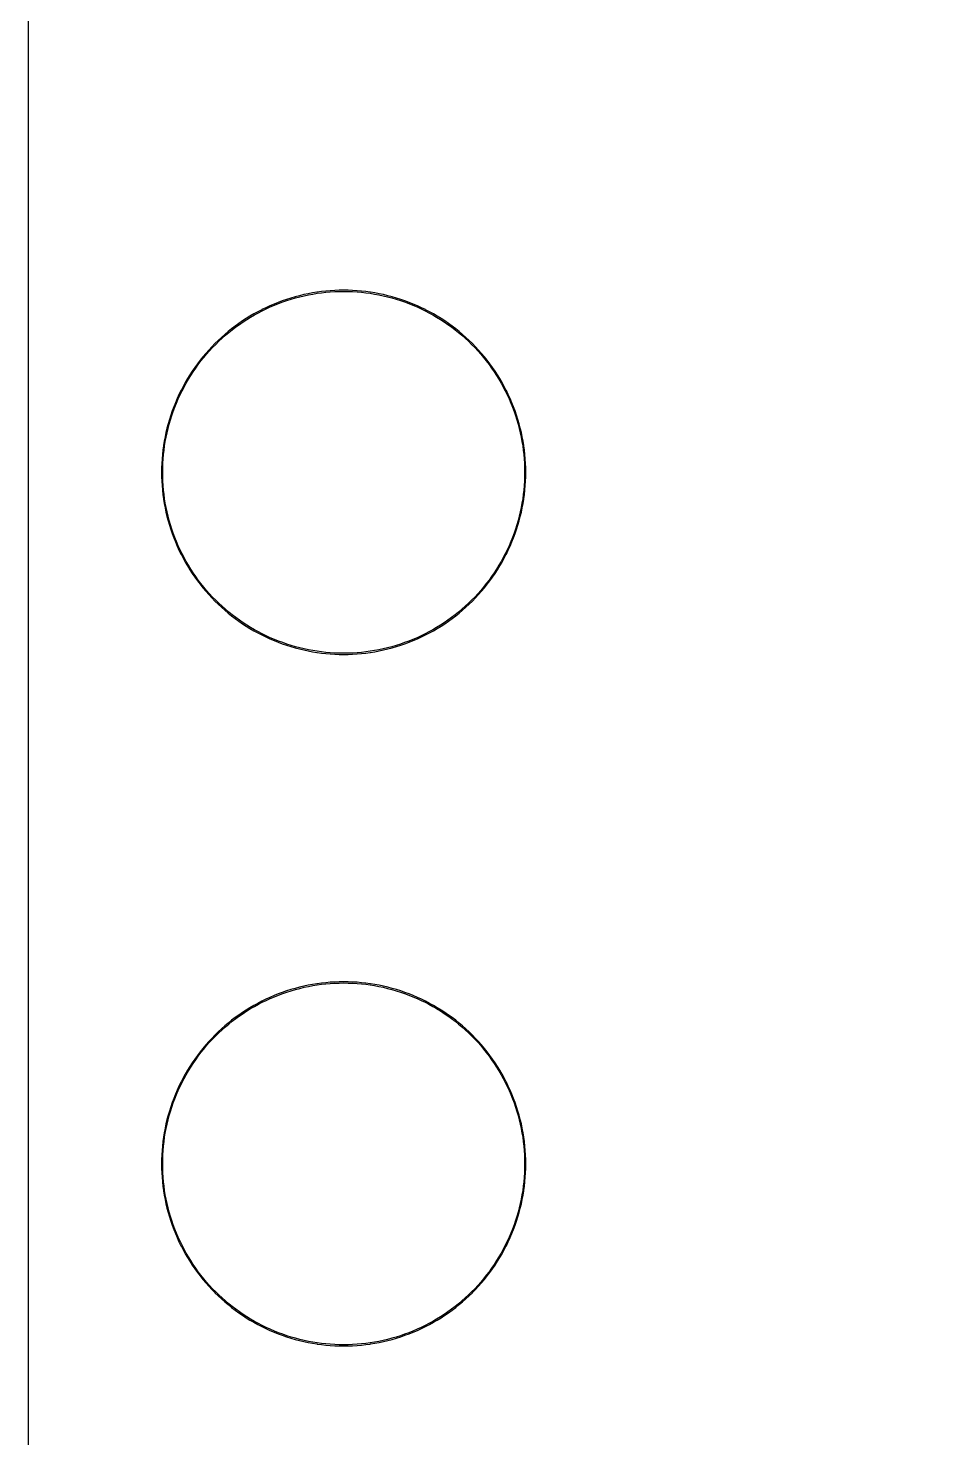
# Model space of a CAD drawing. Extents: x 5 to 45, y 9 to 138.
# Drawn here: x 5.04 to 25.19, y 67.56 to 98.62 of the extents above; entities that cross this region are included whole.
import ezdxf

# ---------------------------------------------------------------- set-up
doc = ezdxf.new("R2010")
doc.units = 0

msp = doc.modelspace()

# ---------------------------------------------------------------- linework, layer by layer
at = {"color": 34, "true_color": 0x008000}
for points in [[(5.03555, 9.25398, 0), (45.33544, 9.25398, 0), (45.33544, 137.75411, 0), (5.03555, 137.75411, 0), (5.03555, 9.25398, 0)], [(11.88745, 92.84538, 0), (11.78915, 92.84182, 0), (11.69136, 92.83573, 0), (11.59332, 92.82734, 0), (11.49578, 92.81668, 0), (11.3985, 92.80347, 0), (11.39457, 92.80285, 0), (11.2978, 92.7871, 0), (11.20128, 92.76906, 0), (11.10527, 92.74874, 0), (11.00976, 92.72614, 0), (10.91477, 92.70125, 0), (10.82053, 92.67381, 0), (10.72681, 92.6441, 0), (10.6341, 92.61209, 0), (10.5419, 92.57806, 0), (10.45096, 92.54148, 0), (10.36054, 92.50287, 0), (10.27139, 92.46198, 0), (10.18324, 92.4188, 0), (10.17971, 92.41699, 0), (10.09233, 92.37178, 0), (10.00648, 92.32454, 0), (9.92164, 92.27526, 0), (9.83808, 92.2237, 0), (9.75578, 92.17011, 0), (9.67475, 92.11448, 0), (9.59525, 92.05708, 0), (9.51702, 91.99764, 0), (9.44056, 91.93617, 0), (9.36538, 91.87318, 0), (9.29172, 91.8079, 0), (9.21984, 91.7411, 0), (9.14948, 91.67277, 0), (9.14667, 91.66996, 0), (9.07835, 91.59961, 0), (9.01155, 91.52772, 0), (8.94627, 91.45406, 0), (8.88327, 91.37888, 0), (8.8218, 91.30243, 0), (8.76237, 91.22419, 0), (8.70497, 91.14469, 0), (8.64934, 91.06367, 0), (8.59575, 90.98137, 0), (8.54419, 90.8978, 0), (8.49491, 90.81297, 0), (8.44767, 90.72712, 0), (8.40245, 90.63974, 0), (8.40065, 90.6362, 0), (8.35746, 90.54806, 0), (8.31658, 90.45891, 0), (8.27797, 90.36848, 0), (8.24139, 90.27755, 0), (8.20736, 90.18535, 0), (8.17535, 90.09264, 0), (8.14563, 89.99891, 0), (8.1182, 89.90468, 0), (8.09331, 89.80968, 0), (8.0707, 89.71418, 0), (8.05038, 89.61817, 0), (8.03234, 89.52165, 0), (8.0166, 89.42487, 0), (8.01598, 89.42095, 0), (8.00277, 89.32367, 0), (7.9921, 89.22613, 0), (7.98372, 89.12809, 0), (7.97763, 89.0303, 0), (7.97407, 88.932, 0), (7.9728, 88.83395, 0), (7.97407, 88.73591, 0), (7.97763, 88.63761, 0), (7.98372, 88.53982, 0), (7.9921, 88.44178, 0), (8.00277, 88.34424, 0), (8.01598, 88.24696, 0), (8.0166, 88.24304, 0), (8.03234, 88.14626, 0), (8.05038, 88.04974, 0), (8.0707, 87.95373, 0), (8.09331, 87.85823, 0), (8.1182, 87.76323, 0), (8.14563, 87.669, 0), (8.17535, 87.57527, 0), (8.20736, 87.48256, 0), (8.24139, 87.39036, 0), (8.27797, 87.29943, 0), (8.31658, 87.209, 0), (8.35746, 87.11985, 0), (8.40065, 87.03171, 0), (8.40245, 87.02817, 0), (8.44767, 86.94079, 0), (8.49491, 86.85494, 0), (8.54419, 86.77011, 0), (8.59575, 86.68654, 0), (8.64934, 86.60424, 0), (8.70497, 86.52322, 0), (8.76237, 86.44372, 0), (8.8218, 86.36548, 0), (8.88327, 86.28903, 0), (8.94627, 86.21385, 0), (9.01155, 86.14019, 0), (9.07835, 86.0683, 0), (9.14667, 85.99795, 0), (9.14948, 85.99514, 0), (9.21984, 85.92681, 0), (9.29172, 85.86001, 0), (9.36538, 85.79473, 0), (9.44056, 85.73174, 0), (9.51702, 85.67027, 0), (9.59525, 85.61083, 0), (9.67475, 85.55343, 0), (9.75578, 85.4978, 0), (9.83808, 85.44421, 0), (9.92164, 85.39265, 0), (10.00648, 85.34337, 0), (10.09233, 85.29613, 0), (10.17971, 85.25092, 0), (10.18324, 85.24911, 0), (10.27139, 85.20593, 0), (10.36054, 85.16504, 0), (10.45096, 85.12643, 0), (10.5419, 85.08985, 0), (10.6341, 85.05582, 0), (10.72681, 85.02381, 0), (10.82053, 84.9941, 0), (10.91477, 84.96666, 0), (11.00976, 84.94177, 0), (11.10527, 84.91917, 0), (11.20128, 84.89885, 0), (11.2978, 84.88081, 0), (11.39457, 84.86506, 0), (11.3985, 84.86444, 0), (11.49578, 84.85124, 0), (11.59332, 84.84057, 0), (11.69136, 84.83219, 0), (11.78915, 84.82609, 0), (11.88745, 84.82253, 0), (11.98549, 84.82126, 0), (12.08354, 84.82253, 0), (12.18184, 84.82609, 0), (12.27963, 84.83219, 0), (12.37767, 84.84057, 0), (12.4752, 84.85124, 0), (12.57249, 84.86444, 0), (12.57641, 84.86506, 0), (12.67319, 84.88081, 0), (12.76971, 84.89885, 0), (12.86572, 84.91917, 0), (12.96122, 84.94177, 0), (13.05622, 84.96666, 0), (13.15045, 84.9941, 0), (13.24418, 85.02381, 0), (13.33689, 85.05582, 0), (13.42909, 85.08985, 0), (13.52002, 85.12643, 0), (13.61045, 85.16504, 0), (13.6996, 85.20593, 0), (13.78774, 85.24911, 0), (13.79128, 85.25092, 0), (13.87865, 85.29613, 0), (13.96451, 85.34337, 0), (14.04934, 85.39265, 0), (14.13291, 85.44421, 0), (14.2152, 85.4978, 0), (14.29623, 85.55343, 0), (14.37573, 85.61083, 0), (14.45396, 85.67027, 0), (14.53042, 85.73174, 0), (14.6056, 85.79473, 0), (14.67926, 85.86001, 0), (14.75114, 85.92681, 0), (14.8215, 85.99514, 0), (14.82431, 85.99795, 0), (14.89264, 86.0683, 0), (14.95944, 86.14019, 0), (15.02472, 86.21385, 0), (15.08771, 86.28903, 0), (15.14918, 86.36548, 0), (15.20861, 86.44372, 0), (15.26602, 86.52322, 0), (15.32164, 86.60424, 0), (15.37524, 86.68654, 0), (15.4268, 86.77011, 0), (15.47608, 86.85494, 0), (15.52332, 86.94079, 0), (15.56853, 87.02817, 0), (15.57034, 87.03171, 0), (15.61352, 87.11985, 0), (15.65441, 87.209, 0), (15.69302, 87.29943, 0), (15.72959, 87.39036, 0), (15.76363, 87.48256, 0), (15.79563, 87.57527, 0), (15.82535, 87.669, 0), (15.85278, 87.76323, 0), (15.87768, 87.85823, 0), (15.90028, 87.95373, 0), (15.9206, 88.04974, 0), (15.93864, 88.14626, 0), (15.95438, 88.24304, 0), (15.95501, 88.24696, 0), (15.96821, 88.34424, 0), (15.97888, 88.44178, 0), (15.98726, 88.53982, 0), (15.99336, 88.63761, 0), (15.99692, 88.73591, 0), (15.99819, 88.83395, 0), (15.99692, 88.932, 0), (15.99336, 89.0303, 0), (15.98726, 89.12809, 0), (15.97888, 89.22613, 0), (15.96821, 89.32367, 0), (15.95501, 89.42095, 0), (15.95438, 89.42487, 0), (15.93864, 89.52165, 0), (15.9206, 89.61817, 0), (15.90028, 89.71418, 0), (15.87768, 89.80968, 0), (15.85278, 89.90468, 0), (15.82535, 89.99891, 0), (15.79563, 90.09264, 0), (15.76363, 90.18535, 0), (15.72959, 90.27755, 0), (15.69302, 90.36848, 0), (15.65441, 90.45891, 0), (15.61352, 90.54806, 0), (15.57034, 90.6362, 0), (15.56853, 90.63974, 0), (15.52332, 90.72712, 0), (15.47608, 90.81297, 0), (15.4268, 90.8978, 0), (15.37524, 90.98137, 0), (15.32164, 91.06367, 0), (15.26602, 91.14469, 0), (15.20861, 91.22419, 0), (15.14918, 91.30243, 0), (15.08771, 91.37888, 0), (15.02472, 91.45406, 0), (14.95944, 91.52772, 0), (14.89264, 91.59961, 0), (14.82431, 91.66996, 0), (14.8215, 91.67277, 0), (14.75114, 91.7411, 0), (14.67926, 91.8079, 0), (14.6056, 91.87318, 0), (14.53042, 91.93617, 0), (14.45396, 91.99764, 0), (14.37573, 92.05708, 0), (14.29623, 92.11448, 0), (14.2152, 92.17011, 0), (14.13291, 92.2237, 0), (14.04934, 92.27526, 0), (13.96451, 92.32454, 0), (13.87865, 92.37178, 0), (13.79128, 92.41699, 0), (13.78774, 92.4188, 0), (13.6996, 92.46198, 0), (13.61045, 92.50287, 0), (13.52002, 92.54148, 0), (13.42909, 92.57806, 0), (13.33689, 92.61209, 0), (13.24418, 92.6441, 0), (13.15045, 92.67381, 0), (13.05622, 92.70125, 0), (12.96122, 92.72614, 0), (12.86572, 92.74874, 0), (12.76971, 92.76906, 0), (12.67319, 92.7871, 0), (12.57641, 92.80285, 0), (12.57249, 92.80347, 0), (12.4752, 92.81668, 0), (12.37767, 92.82734, 0), (12.27963, 92.83573, 0), (12.18184, 92.84182, 0), (12.08354, 92.84538, 0), (11.98549, 92.84665, 0), (11.88745, 92.84538, 0)], [(12.18184, 84.85149, 0), (12.08354, 84.84793, 0), (11.98549, 84.84666, 0), (11.88745, 84.84793, 0), (11.78915, 84.85149, 0), (11.69136, 84.85758, 0), (11.59332, 84.86597, 0), (11.49578, 84.87664, 0), (11.39917, 84.88975, 0), (11.30565, 84.90497, 0), (11.20913, 84.923, 0), (11.11312, 84.94332, 0), (11.01761, 84.96593, 0), (10.92262, 84.99082, 0), (10.82838, 85.01825, 0), (10.73466, 85.04797, 0), (10.64195, 85.07998, 0), (10.54975, 85.11401, 0), (10.45881, 85.15059, 0), (10.36839, 85.1892, 0), (10.27924, 85.23009, 0), (10.19225, 85.27271, 0), (10.10726, 85.31668, 0), (10.02141, 85.36392, 0), (9.93657, 85.4132, 0), (9.853, 85.46476, 0), (9.7707, 85.51835, 0), (9.68969, 85.57398, 0), (9.61018, 85.63138, 0), (9.53195, 85.69082, 0), (9.4555, 85.75229, 0), (9.38031, 85.81528, 0), (9.30665, 85.88056, 0), (9.23476, 85.94736, 0), (9.16584, 86.0143, 0), (9.0989, 86.08323, 0), (9.0321, 86.15512, 0), (8.96682, 86.22878, 0), (8.90382, 86.30396, 0), (8.84235, 86.38041, 0), (8.78292, 86.45865, 0), (8.72552, 86.53815, 0), (8.66989, 86.61917, 0), (8.6163, 86.70147, 0), (8.56474, 86.78504, 0), (8.51545, 86.86987, 0), (8.46822, 86.95572, 0), (8.42442, 87.04036, 0), (8.38163, 87.1277, 0), (8.34073, 87.21685, 0), (8.30213, 87.30728, 0), (8.26554, 87.39821, 0), (8.23151, 87.49041, 0), (8.19951, 87.58312, 0), (8.16979, 87.67685, 0), (8.14236, 87.77108, 0), (8.11747, 87.86608, 0), (8.09486, 87.96158, 0), (8.07454, 88.05759, 0), (8.0565, 88.15411, 0), (8.04128, 88.24768, 0), (8.02816, 88.34424, 0), (8.01751, 88.44178, 0), (8.00911, 88.53982, 0), (8.00303, 88.63761, 0), (7.99947, 88.73591, 0), (7.9982, 88.83395, 0), (7.99947, 88.932, 0), (8.00303, 89.0303, 0), (8.00911, 89.12809, 0), (8.01751, 89.22613, 0), (8.02816, 89.32367, 0), (8.04128, 89.42023, 0), (8.0565, 89.5138, 0), (8.07454, 89.61032, 0), (8.09486, 89.70633, 0), (8.11747, 89.80183, 0), (8.14236, 89.89683, 0), (8.16979, 89.99106, 0), (8.19951, 90.08479, 0), (8.23151, 90.1775, 0), (8.26554, 90.2697, 0), (8.30213, 90.36063, 0), (8.34073, 90.45106, 0), (8.38163, 90.54021, 0), (8.42442, 90.62755, 0), (8.46822, 90.71219, 0), (8.51545, 90.79804, 0), (8.56474, 90.88287, 0), (8.6163, 90.96644, 0), (8.66989, 91.04874, 0), (8.72552, 91.12976, 0), (8.78292, 91.20926, 0), (8.84235, 91.2875, 0), (8.90382, 91.36395, 0), (8.96682, 91.43913, 0), (9.0321, 91.51279, 0), (9.0989, 91.58468, 0), (9.16584, 91.65361, 0), (9.23476, 91.72055, 0), (9.30665, 91.78735, 0), (9.38031, 91.85263, 0), (9.4555, 91.91562, 0), (9.53195, 91.97709, 0), (9.61018, 92.03653, 0), (9.68969, 92.09393, 0), (9.7707, 92.14956, 0), (9.853, 92.20315, 0), (9.93657, 92.25471, 0), (10.02141, 92.30399, 0), (10.10726, 92.35123, 0), (10.19225, 92.3952, 0), (10.27924, 92.43782, 0), (10.36839, 92.47871, 0), (10.45881, 92.51732, 0), (10.54975, 92.5539, 0), (10.64195, 92.58793, 0), (10.73466, 92.61994, 0), (10.82838, 92.64966, 0), (10.92262, 92.67709, 0), (11.01761, 92.70198, 0), (11.11312, 92.72459, 0), (11.20913, 92.74491, 0), (11.30565, 92.76294, 0), (11.39917, 92.77816, 0), (11.49578, 92.79128, 0), (11.59332, 92.80194, 0), (11.69136, 92.81033, 0), (11.78915, 92.81642, 0), (11.88745, 92.81998, 0), (11.98549, 92.82125, 0), (12.08354, 92.81998, 0), (12.18184, 92.81642, 0), (12.27963, 92.81033, 0), (12.37767, 92.80194, 0), (12.4752, 92.79128, 0), (12.57176, 92.77817, 0), (12.66534, 92.76294, 0), (12.76186, 92.74491, 0), (12.85787, 92.72459, 0), (12.95337, 92.70198, 0), (13.04837, 92.67709, 0), (13.1426, 92.64966, 0), (13.23633, 92.61994, 0), (13.32904, 92.58793, 0), (13.42124, 92.5539, 0), (13.51217, 92.51732, 0), (13.6026, 92.47871, 0), (13.69175, 92.43782, 0), (13.77874, 92.39521, 0), (13.86372, 92.35123, 0), (13.94958, 92.30399, 0), (14.03441, 92.25471, 0), (14.11798, 92.20315, 0), (14.20027, 92.14956, 0), (14.2813, 92.09393, 0), (14.3608, 92.03653, 0), (14.43903, 91.97709, 0), (14.51549, 91.91562, 0), (14.59067, 91.85263, 0), (14.66433, 91.78735, 0), (14.73621, 91.72055, 0), (14.80515, 91.6536, 0), (14.87209, 91.58468, 0), (14.93889, 91.51279, 0), (15.00417, 91.43913, 0), (15.06716, 91.36395, 0), (15.12863, 91.2875, 0), (15.18806, 91.20926, 0), (15.24547, 91.12976, 0), (15.30109, 91.04874, 0), (15.35469, 90.96644, 0), (15.40625, 90.88287, 0), (15.45553, 90.79804, 0), (15.50277, 90.71219, 0), (15.54674, 90.6272, 0), (15.58936, 90.54021, 0), (15.63025, 90.45106, 0), (15.66886, 90.36063, 0), (15.70544, 90.2697, 0), (15.73947, 90.1775, 0), (15.77148, 90.08479, 0), (15.80119, 89.99106, 0), (15.82863, 89.89683, 0), (15.85352, 89.80183, 0), (15.87612, 89.70633, 0), (15.89644, 89.61032, 0), (15.91448, 89.5138, 0), (15.92971, 89.42023, 0), (15.94281, 89.32367, 0), (15.95348, 89.22613, 0), (15.96186, 89.12809, 0), (15.96796, 89.0303, 0), (15.97151, 88.932, 0), (15.97278, 88.83395, 0), (15.97151, 88.73591, 0), (15.96796, 88.63761, 0), (15.96186, 88.53982, 0), (15.95348, 88.44178, 0), (15.94281, 88.34424, 0), (15.92971, 88.24768, 0), (15.91448, 88.15411, 0), (15.89644, 88.05759, 0), (15.87612, 87.96158, 0), (15.85352, 87.86608, 0), (15.82863, 87.77108, 0), (15.80119, 87.67685, 0), (15.77148, 87.58312, 0), (15.73947, 87.49041, 0), (15.70544, 87.39821, 0), (15.66886, 87.30728, 0), (15.63025, 87.21685, 0), (15.58936, 87.1277, 0), (15.54674, 87.04071, 0), (15.50277, 86.95572, 0), (15.45553, 86.86987, 0), (15.40625, 86.78504, 0), (15.35469, 86.70147, 0), (15.30109, 86.61917, 0), (15.24547, 86.53815, 0), (15.18806, 86.45865, 0), (15.12863, 86.38041, 0), (15.06716, 86.30396, 0), (15.00417, 86.22878, 0), (14.93889, 86.15512, 0), (14.87209, 86.08323, 0), (14.80515, 86.01431, 0), (14.73621, 85.94736, 0), (14.66433, 85.88056, 0), (14.59067, 85.81528, 0), (14.51549, 85.75229, 0), (14.43903, 85.69082, 0), (14.3608, 85.63138, 0), (14.2813, 85.57398, 0), (14.20027, 85.51835, 0), (14.11798, 85.46476, 0), (14.03441, 85.4132, 0), (13.94958, 85.36392, 0), (13.86372, 85.31668, 0), (13.77874, 85.2727, 0), (13.69175, 85.23009, 0), (13.6026, 85.1892, 0), (13.51217, 85.15059, 0), (13.42124, 85.11401, 0), (13.32904, 85.07998, 0), (13.23633, 85.04797, 0), (13.1426, 85.01825, 0), (13.04837, 84.99082, 0), (12.95337, 84.96593, 0), (12.85787, 84.94332, 0), (12.76186, 84.923, 0), (12.66534, 84.90497, 0), (12.57177, 84.88974, 0), (12.4752, 84.87664, 0), (12.37767, 84.86597, 0), (12.27963, 84.85758, 0), (12.18184, 84.85149, 0)], [(11.88745, 77.60538, 0), (11.78915, 77.60182, 0), (11.69136, 77.59572, 0), (11.59332, 77.58734, 0), (11.49578, 77.57668, 0), (11.3985, 77.56346, 0), (11.39457, 77.56285, 0), (11.2978, 77.5471, 0), (11.20128, 77.52906, 0), (11.10527, 77.50874, 0), (11.00976, 77.48614, 0), (10.91477, 77.46125, 0), (10.82053, 77.4338, 0), (10.72681, 77.4041, 0), (10.6341, 77.37209, 0), (10.5419, 77.33806, 0), (10.45096, 77.30148, 0), (10.36054, 77.26287, 0), (10.27139, 77.22198, 0), (10.18324, 77.1788, 0), (10.17971, 77.17699, 0), (10.09233, 77.13178, 0), (10.00648, 77.08454, 0), (9.92164, 77.03525, 0), (9.83808, 76.9837, 0), (9.75578, 76.93011, 0), (9.67475, 76.87448, 0), (9.59525, 76.81708, 0), (9.51702, 76.75763, 0), (9.44056, 76.69616, 0), (9.36538, 76.63318, 0), (9.29172, 76.56789, 0), (9.21984, 76.50109, 0), (9.14948, 76.43277, 0), (9.14667, 76.42995, 0), (9.07835, 76.35961, 0), (9.01155, 76.28771, 0), (8.94627, 76.21406, 0), (8.88327, 76.13888, 0), (8.8218, 76.06243, 0), (8.76237, 75.98419, 0), (8.70497, 75.90469, 0), (8.64934, 75.82367, 0), (8.59575, 75.74137, 0), (8.54419, 75.65779, 0), (8.49491, 75.57297, 0), (8.44767, 75.48712, 0), (8.40245, 75.39973, 0), (8.40065, 75.39619, 0), (8.35746, 75.30806, 0), (8.31658, 75.2189, 0), (8.27797, 75.12848, 0), (8.24139, 75.03755, 0), (8.20736, 74.94535, 0), (8.17535, 74.85263, 0), (8.14563, 74.75891, 0), (8.1182, 74.66468, 0), (8.09331, 74.56968, 0), (8.0707, 74.47418, 0), (8.05038, 74.37817, 0), (8.03234, 74.28165, 0), (8.0166, 74.18487, 0), (8.01598, 74.18095, 0), (8.00277, 74.08367, 0), (7.9921, 73.98613, 0), (7.98372, 73.88809, 0), (7.97763, 73.7903, 0), (7.97407, 73.69199, 0), (7.9728, 73.59396, 0), (7.97407, 73.4959, 0), (7.97763, 73.39761, 0), (7.98372, 73.29982, 0), (7.9921, 73.20178, 0), (8.00277, 73.10424, 0), (8.01598, 73.00696, 0), (8.0166, 73.00304, 0), (8.03234, 72.90626, 0), (8.05038, 72.80974, 0), (8.0707, 72.71373, 0), (8.09331, 72.61823, 0), (8.1182, 72.52323, 0), (8.14563, 72.429, 0), (8.17535, 72.33526, 0), (8.20736, 72.24256, 0), (8.24139, 72.15036, 0), (8.27797, 72.05943, 0), (8.31658, 71.96899, 0), (8.35746, 71.87985, 0), (8.40065, 71.7917, 0), (8.40245, 71.78816, 0), (8.44767, 71.70079, 0), (8.49491, 71.61494, 0), (8.54419, 71.5301, 0), (8.59575, 71.44654, 0), (8.64934, 71.36423, 0), (8.70497, 71.28322, 0), (8.76237, 71.20372, 0), (8.8218, 71.12548, 0), (8.88327, 71.04903, 0), (8.94627, 70.97385, 0), (9.01155, 70.90018, 0), (9.07835, 70.8283, 0), (9.14667, 70.75794, 0), (9.14948, 70.75514, 0), (9.21984, 70.6868, 0), (9.29172, 70.62, 0), (9.36538, 70.55473, 0), (9.44056, 70.49173, 0), (9.51702, 70.43026, 0), (9.59525, 70.37083, 0), (9.67475, 70.31343, 0), (9.75578, 70.2578, 0), (9.83808, 70.20421, 0), (9.92164, 70.15264, 0), (10.00648, 70.10337, 0), (10.09233, 70.05613, 0), (10.17971, 70.01092, 0), (10.18324, 70.00911, 0), (10.27139, 69.96593, 0), (10.36054, 69.92504, 0), (10.45096, 69.88643, 0), (10.5419, 69.84985, 0), (10.6341, 69.81582, 0), (10.72681, 69.78381, 0), (10.82053, 69.75409, 0), (10.91477, 69.72666, 0), (11.00976, 69.70177, 0), (11.10527, 69.67917, 0), (11.20128, 69.65885, 0), (11.2978, 69.64081, 0), (11.39457, 69.62506, 0), (11.3985, 69.62444, 0), (11.49578, 69.61123, 0), (11.59332, 69.60057, 0), (11.69136, 69.59219, 0), (11.78915, 69.58609, 0), (11.88745, 69.58253, 0), (11.98549, 69.58126, 0), (12.08354, 69.58253, 0), (12.18184, 69.58609, 0), (12.27963, 69.59219, 0), (12.37767, 69.60057, 0), (12.4752, 69.61123, 0), (12.57249, 69.62444, 0), (12.57641, 69.62506, 0), (12.67319, 69.64081, 0), (12.76971, 69.65885, 0), (12.86572, 69.67917, 0), (12.96122, 69.70177, 0), (13.05622, 69.72666, 0), (13.15045, 69.75409, 0), (13.24418, 69.78381, 0), (13.33689, 69.81582, 0), (13.42909, 69.84985, 0), (13.52002, 69.88643, 0), (13.61045, 69.92504, 0), (13.6996, 69.96593, 0), (13.78774, 70.00911, 0), (13.79128, 70.01092, 0), (13.87865, 70.05613, 0), (13.96451, 70.10337, 0), (14.04934, 70.15264, 0), (14.13291, 70.20421, 0), (14.2152, 70.2578, 0), (14.29623, 70.31343, 0), (14.37573, 70.37083, 0), (14.45396, 70.43026, 0), (14.53042, 70.49173, 0), (14.6056, 70.55473, 0), (14.67926, 70.62, 0), (14.75114, 70.6868, 0), (14.8215, 70.75514, 0), (14.82431, 70.75794, 0), (14.89264, 70.8283, 0), (14.95944, 70.90018, 0), (15.02472, 70.97385, 0), (15.08771, 71.04903, 0), (15.14918, 71.12548, 0), (15.20861, 71.20372, 0), (15.26602, 71.28322, 0), (15.32164, 71.36423, 0), (15.37524, 71.44654, 0), (15.4268, 71.5301, 0), (15.47608, 71.61494, 0), (15.52332, 71.70079, 0), (15.56853, 71.78816, 0), (15.57034, 71.7917, 0), (15.61352, 71.87985, 0), (15.65441, 71.96899, 0), (15.69302, 72.05943, 0), (15.72959, 72.15036, 0), (15.76363, 72.24256, 0), (15.79563, 72.33526, 0), (15.82535, 72.429, 0), (15.85278, 72.52323, 0), (15.87768, 72.61823, 0), (15.90028, 72.71373, 0), (15.9206, 72.80974, 0), (15.93864, 72.90626, 0), (15.95438, 73.00304, 0), (15.95501, 73.00696, 0), (15.96821, 73.10424, 0), (15.97888, 73.20178, 0), (15.98726, 73.29982, 0), (15.99336, 73.39761, 0), (15.99692, 73.4959, 0), (15.99819, 73.59396, 0), (15.99692, 73.69199, 0), (15.99336, 73.7903, 0), (15.98726, 73.88809, 0), (15.97888, 73.98613, 0), (15.96821, 74.08367, 0), (15.95501, 74.18095, 0), (15.95438, 74.18487, 0), (15.93864, 74.28165, 0), (15.9206, 74.37817, 0), (15.90028, 74.47418, 0), (15.87768, 74.56968, 0), (15.85278, 74.66468, 0), (15.82535, 74.75891, 0), (15.79563, 74.85263, 0), (15.76363, 74.94535, 0), (15.72959, 75.03755, 0), (15.69302, 75.12848, 0), (15.65441, 75.2189, 0), (15.61352, 75.30806, 0), (15.57034, 75.39619, 0), (15.56853, 75.39973, 0), (15.52332, 75.48712, 0), (15.47608, 75.57297, 0), (15.4268, 75.65779, 0), (15.37524, 75.74137, 0), (15.32164, 75.82367, 0), (15.26602, 75.90469, 0), (15.20861, 75.98419, 0), (15.14918, 76.06243, 0), (15.08771, 76.13888, 0), (15.02472, 76.21406, 0), (14.95944, 76.28771, 0), (14.89264, 76.35961, 0), (14.82431, 76.42995, 0), (14.8215, 76.43277, 0), (14.75114, 76.50109, 0), (14.67926, 76.56789, 0), (14.6056, 76.63318, 0), (14.53042, 76.69616, 0), (14.45396, 76.75763, 0), (14.37573, 76.81708, 0), (14.29623, 76.87448, 0), (14.2152, 76.93011, 0), (14.13291, 76.9837, 0), (14.04934, 77.03525, 0), (13.96451, 77.08454, 0), (13.87865, 77.13178, 0), (13.79128, 77.17699, 0), (13.78774, 77.1788, 0), (13.6996, 77.22198, 0), (13.61045, 77.26287, 0), (13.52002, 77.30148, 0), (13.42909, 77.33806, 0), (13.33689, 77.37209, 0), (13.24418, 77.4041, 0), (13.15045, 77.4338, 0), (13.05622, 77.46125, 0), (12.96122, 77.48614, 0), (12.86572, 77.50874, 0), (12.76971, 77.52906, 0), (12.67319, 77.5471, 0), (12.57641, 77.56285, 0), (12.57249, 77.56346, 0), (12.4752, 77.57668, 0), (12.37767, 77.58734, 0), (12.27963, 77.59572, 0), (12.18184, 77.60182, 0), (12.08354, 77.60538, 0), (11.98549, 77.60665, 0), (11.88745, 77.60538, 0)], [(12.18184, 69.61149, 0), (12.08354, 69.60793, 0), (11.98549, 69.60666, 0), (11.88745, 69.60793, 0), (11.78915, 69.61149, 0), (11.69136, 69.61758, 0), (11.59332, 69.62596, 0), (11.49578, 69.63663, 0), (11.39917, 69.64975, 0), (11.30565, 69.66497, 0), (11.20913, 69.683, 0), (11.11312, 69.70332, 0), (11.01761, 69.72593, 0), (10.92262, 69.75082, 0), (10.82838, 69.77825, 0), (10.73466, 69.80797, 0), (10.64195, 69.83998, 0), (10.54975, 69.87401, 0), (10.45881, 69.91059, 0), (10.36839, 69.9492, 0), (10.27924, 69.99008, 0), (10.19225, 70.0327, 0), (10.10726, 70.07668, 0), (10.02141, 70.12392, 0), (9.93657, 70.17319, 0), (9.853, 70.22476, 0), (9.7707, 70.27835, 0), (9.68969, 70.33398, 0), (9.61018, 70.39138, 0), (9.53195, 70.45081, 0), (9.4555, 70.51228, 0), (9.38031, 70.57528, 0), (9.30665, 70.64055, 0), (9.23476, 70.70735, 0), (9.16584, 70.7743, 0), (9.0989, 70.84323, 0), (9.0321, 70.91512, 0), (8.96682, 70.98878, 0), (8.90382, 71.06395, 0), (8.84235, 71.14041, 0), (8.78292, 71.21865, 0), (8.72552, 71.29815, 0), (8.66989, 71.37917, 0), (8.6163, 71.46147, 0), (8.56474, 71.54504, 0), (8.51545, 71.62987, 0), (8.46822, 71.71572, 0), (8.42442, 71.80036, 0), (8.38163, 71.88769, 0), (8.34073, 71.97685, 0), (8.30213, 72.06728, 0), (8.26554, 72.15821, 0), (8.23151, 72.25041, 0), (8.19951, 72.34312, 0), (8.16979, 72.43685, 0), (8.14236, 72.53108, 0), (8.11747, 72.62608, 0), (8.09486, 72.72158, 0), (8.07454, 72.81759, 0), (8.0565, 72.9141, 0), (8.04128, 73.00767, 0), (8.02816, 73.10424, 0), (8.01751, 73.20178, 0), (8.00911, 73.29982, 0), (8.00303, 73.39761, 0), (7.99947, 73.4959, 0), (7.9982, 73.59396, 0), (7.99947, 73.69199, 0), (8.00303, 73.7903, 0), (8.00911, 73.88809, 0), (8.01751, 73.98613, 0), (8.02816, 74.08367, 0), (8.04128, 74.18023, 0), (8.0565, 74.27379, 0), (8.07454, 74.37032, 0), (8.09486, 74.46633, 0), (8.11747, 74.56183, 0), (8.14236, 74.65683, 0), (8.16979, 74.75106, 0), (8.19951, 74.84479, 0), (8.23151, 74.9375, 0), (8.26554, 75.0297, 0), (8.30213, 75.12063, 0), (8.34073, 75.21106, 0), (8.38163, 75.30021, 0), (8.42442, 75.38755, 0), (8.46822, 75.47219, 0), (8.51545, 75.55804, 0), (8.56474, 75.64287, 0), (8.6163, 75.72644, 0), (8.66989, 75.80874, 0), (8.72552, 75.88976, 0), (8.78292, 75.96926, 0), (8.84235, 76.0475, 0), (8.90382, 76.12394, 0), (8.96682, 76.19913, 0), (9.0321, 76.27279, 0), (9.0989, 76.34468, 0), (9.16584, 76.4136, 0), (9.23476, 76.48054, 0), (9.30665, 76.54734, 0), (9.38031, 76.61263, 0), (9.4555, 76.67561, 0), (9.53195, 76.73708, 0), (9.61018, 76.79653, 0), (9.68969, 76.85393, 0), (9.7707, 76.90956, 0), (9.853, 76.96315, 0), (9.93657, 77.0147, 0), (10.02141, 77.06399, 0), (10.10726, 77.11123, 0), (10.19224, 77.1552, 0), (10.27924, 77.19781, 0), (10.36839, 77.23871, 0), (10.45881, 77.27732, 0), (10.54975, 77.3139, 0), (10.64195, 77.34793, 0), (10.73466, 77.37994, 0), (10.82838, 77.40966, 0), (10.92262, 77.43709, 0), (11.01761, 77.46198, 0), (11.11312, 77.48459, 0), (11.20913, 77.5049, 0), (11.30565, 77.52294, 0), (11.39917, 77.53816, 0), (11.49578, 77.55128, 0), (11.59332, 77.56194, 0), (11.69136, 77.57033, 0), (11.78915, 77.57642, 0), (11.88745, 77.57998, 0), (11.98549, 77.58125, 0), (12.08354, 77.57998, 0), (12.18184, 77.57642, 0), (12.27963, 77.57033, 0), (12.37767, 77.56194, 0), (12.4752, 77.55128, 0), (12.57176, 77.53817, 0), (12.66534, 77.52294, 0), (12.76186, 77.5049, 0), (12.85787, 77.48459, 0), (12.95337, 77.46198, 0), (13.04837, 77.43709, 0), (13.1426, 77.40966, 0), (13.23633, 77.37994, 0), (13.32904, 77.34793, 0), (13.42124, 77.3139, 0), (13.51217, 77.27732, 0), (13.6026, 77.23871, 0), (13.69175, 77.19781, 0), (13.77874, 77.1552, 0), (13.86372, 77.11123, 0), (13.94958, 77.06399, 0), (14.03441, 77.0147, 0), (14.11798, 76.96315, 0), (14.20027, 76.90956, 0), (14.2813, 76.85393, 0), (14.3608, 76.79653, 0), (14.43903, 76.73708, 0), (14.51549, 76.67561, 0), (14.59067, 76.61263, 0), (14.66433, 76.54734, 0), (14.73621, 76.48054, 0), (14.80515, 76.4136, 0), (14.87209, 76.34468, 0), (14.93889, 76.27279, 0), (15.00417, 76.19913, 0), (15.06716, 76.12394, 0), (15.12863, 76.0475, 0), (15.18806, 75.96926, 0), (15.24547, 75.88976, 0), (15.30109, 75.80874, 0), (15.35469, 75.72644, 0), (15.40625, 75.64287, 0), (15.45553, 75.55804, 0), (15.50277, 75.47219, 0), (15.54674, 75.3872, 0), (15.58936, 75.30021, 0), (15.63025, 75.21106, 0), (15.66886, 75.12063, 0), (15.70544, 75.0297, 0), (15.73947, 74.9375, 0), (15.77148, 74.84479, 0), (15.80119, 74.75106, 0), (15.82863, 74.65683, 0), (15.85352, 74.56183, 0), (15.87612, 74.46633, 0), (15.89644, 74.37032, 0), (15.91448, 74.27379, 0), (15.92971, 74.18022, 0), (15.94281, 74.08367, 0), (15.95348, 73.98613, 0), (15.96186, 73.88809, 0), (15.96796, 73.7903, 0), (15.97151, 73.69199, 0), (15.97278, 73.59396, 0), (15.97151, 73.4959, 0), (15.96796, 73.39761, 0), (15.96186, 73.29982, 0), (15.95348, 73.20178, 0), (15.94281, 73.10424, 0), (15.92971, 73.00768, 0), (15.91448, 72.9141, 0), (15.89644, 72.81759, 0), (15.87612, 72.72158, 0), (15.85352, 72.62608, 0), (15.82863, 72.53108, 0), (15.80119, 72.43685, 0), (15.77148, 72.34312, 0), (15.73947, 72.25041, 0), (15.70544, 72.15821, 0), (15.66886, 72.06728, 0), (15.63025, 71.97685, 0), (15.58936, 71.88769, 0), (15.54674, 71.80071, 0), (15.50277, 71.71572, 0), (15.45553, 71.62987, 0), (15.40625, 71.54504, 0), (15.35469, 71.46147, 0), (15.30109, 71.37917, 0), (15.24547, 71.29815, 0), (15.18806, 71.21865, 0), (15.12863, 71.14041, 0), (15.06716, 71.06395, 0), (15.00417, 70.98878, 0), (14.93889, 70.91512, 0), (14.87209, 70.84323, 0), (14.80514, 70.77431, 0), (14.73621, 70.70735, 0), (14.66433, 70.64055, 0), (14.59067, 70.57528, 0), (14.51549, 70.51228, 0), (14.43903, 70.45081, 0), (14.3608, 70.39138, 0), (14.2813, 70.33398, 0), (14.20027, 70.27835, 0), (14.11798, 70.22476, 0), (14.03441, 70.17319, 0), (13.94958, 70.12392, 0), (13.86372, 70.07668, 0), (13.77873, 70.0327, 0), (13.69175, 69.99008, 0), (13.6026, 69.9492, 0), (13.51217, 69.91059, 0), (13.42124, 69.87401, 0), (13.32904, 69.83998, 0), (13.23633, 69.80797, 0), (13.1426, 69.77825, 0), (13.04837, 69.75082, 0), (12.95337, 69.72593, 0), (12.85787, 69.70332, 0), (12.76186, 69.683, 0), (12.66534, 69.66497, 0), (12.57176, 69.64974, 0), (12.4752, 69.63663, 0), (12.37767, 69.62596, 0), (12.27963, 69.61758, 0), (12.18184, 69.61149, 0)]]:
    msp.add_polyline3d(points, close=True, dxfattribs=at)

doc.saveas('drawing.dxf')
